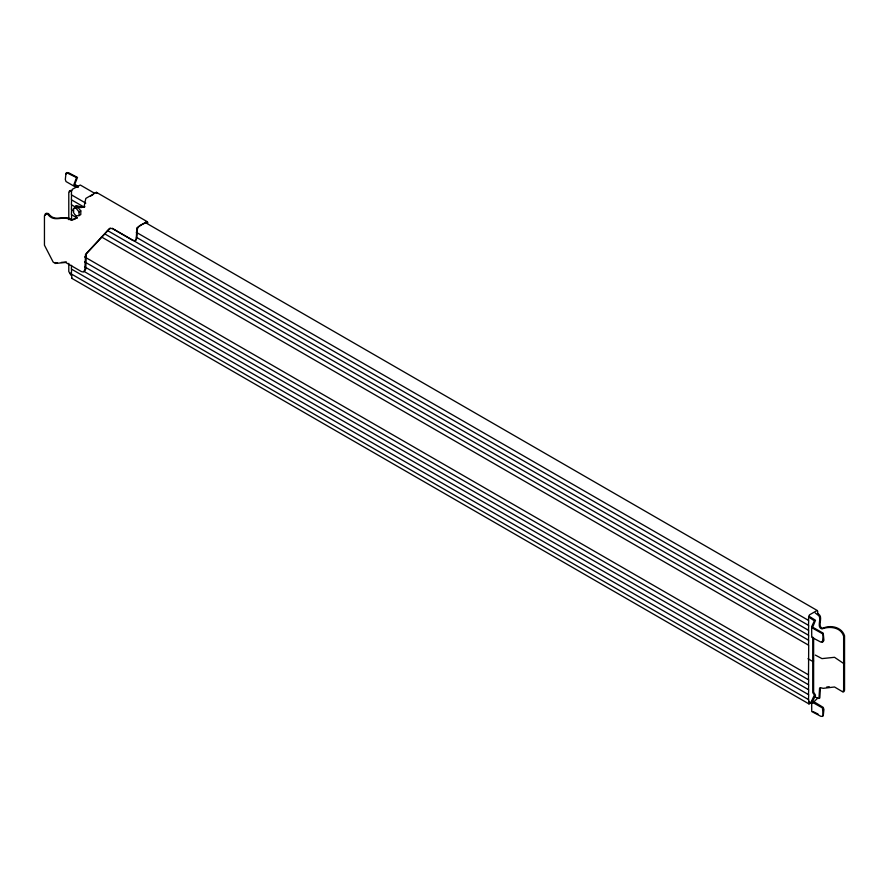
<?xml version="1.0" encoding="UTF-8"?>
<svg xmlns="http://www.w3.org/2000/svg" width="889" height="889" viewBox="0 0 889 889"><rect width="100%" height="100%" fill="white"/><g stroke="black" fill="none" stroke-linecap="round" stroke-linejoin="round"><path stroke-width="1.33" d="M76.465 216.116L75.265 219.027L71.12 220.294C63.097 214.438 54.418 223.617 47.595 214.038L45.395 213.749L44.45 215.871L44.45 245.197L53.151 262.055L55.307 263.444L65.608 262.455L81.466 271.612L83.477 272.023L84.888 269.634L85.511 254.354L109.403 228.573L112.214 228.495L132.894 240.441L135.284 240.63L136.317 238.452L136.817 227.862L146.174 221.883L147.385 221.761L147.885 222.872M73.465 208.682L73.476 212.393L74.609 214.282L76.254 215.86L79.043 215.616L80.799 214.593L80.799 210.882L78.01 207.415L73.465 208.682L78.01 207.415M80.799 210.882L79.043 211.904L79.043 215.616M817.702 698.209L814.757 700.899M45.306 215.371L46.25 213.249L48.451 213.549C55.274 223.117 63.964 213.938 71.976 219.794L77.099 217.549M819.814 698.009L820.436 687.719L819.58 688.208L818.958 698.51L815.235 697.087M811.668 626.634L812.435 628.067L822.447 633.713L823.125 635.791L822.447 642.158L820.825 642.08L811.735 637.302L811.668 626.634L814.368 620.822L809.101 617.288M811.668 700.865L812.435 702.299L822.447 707.944L823.125 714.978L822.447 716.39L820.825 716.312L811.735 711.533L811.668 700.865L814.368 695.054L812.768 692.642L812.768 637.069M69.642 191.846L70.298 190.49L71.787 190.613M136.139 240.13C138.995 230.107 133.261 226.784 146.174 222.872L147.029 223.361M823.236 715.856L823.914 709.489L823.236 707.411L812.835 701.043L815.535 695.231L813.624 692.142L813.624 637.924M66.097 174L66.797 172.61L68.409 172.655L77.499 177.433L74.743 184.256L77.943 186.29M808.479 620.389L808.701 616.31L809.557 614.821L816.835 610.621L817.702 611.11L817.702 613.588M808.479 625.345L808.701 620.511L136.295 232.307M808.479 630.29L808.701 625.467L136.295 237.252M808.479 635.235L808.701 630.412L112.247 228.317M808.479 640.191L808.701 635.357L107.436 230.495M808.479 645.136L808.701 640.313L105.035 234.051M808.479 679.774L808.701 645.258L101.424 236.918M808.479 684.719L808.701 679.896L84.588 261.833M808.479 689.675L808.701 684.852L84.588 266.789M808.479 694.62L808.701 689.797L84.588 271.734M808.479 699.565L808.701 694.742L71.364 269.045L71.576 265.333M74.265 207.904L75.543 206.126L80.877 207.604L84.044 206.915L85.822 198.414L96.39 192.313L147.385 221.761M75.12 207.404L76.398 205.626L81.732 207.104L84.9 206.426M110.258 228.073L86.366 253.854L85.744 269.134L84.333 271.523M90.522 196.113L92.856 194.769M813.624 660.971L812.768 661.46L807.99 658.705M811.635 702.699L808.968 703.921L71.842 278.346L71.576 274.123M844.55 663.016L843.628 663.472L834.527 657.304L821.969 658.616L815.313 655.071M61.397 262.388L66.464 261.966M826.67 687.064L829.193 686.675M94.734 193.346L80.299 185.023L72.431 189.246L71.576 190.735L71.364 194.813L85.789 203.148M71.842 278.346L72.431 278.324M57.496 262.988L55.018 262.544M821.603 641.547L823.236 641.625L823.914 640.213L823.236 633.179L813.224 627.534L812.835 626.823L815.502 620.278L809.357 616.444M70.931 191.102L69.431 190.991L68.786 192.346L68.786 219.65M842.583 691.375L843.972 691.598L844.55 690.231L844.55 635.802C841.916 627.134 830.537 624.523 822.892 628.267C817.191 627.367 822.425 618.9 819.814 615.332L818.302 613.732M74.809 186.623L66.008 181.545L65.319 179.478L66.008 173.144L67.62 173.188L76.01 177.311L76.387 178.022L73.831 184.79L78.254 187.468M813.224 711.656L818.013 714.011M146.441 223.206L817.424 610.599M815.235 612.954L818.958 615.833C821.525 619.555 816.424 627.49 821.969 628.923C829.615 625.923 841.005 627.167 843.628 636.257L843.628 690.686L843.05 692.042L834.527 686.986L823.214 688.33L820.436 687.719M84.588 207.404L71.364 199.769L71.576 194.947M76.176 207.493L71.364 204.714L71.576 199.892M73.765 211.049L71.364 209.66L71.576 204.837M77.376 218.083L71.364 214.616L71.576 209.782M71.576 219.683L71.576 214.738M84.588 256.888L808.479 674.829M809.101 701.41L812.657 703.466M79.043 211.904L76.254 208.437M70.298 273.123L71.787 274.734M70.931 275.234L68.786 271.523L68.786 263.333M808.968 703.921L808.701 699.699L71.364 274.001L71.576 269.167M96.39 192.313L96.89 193.424"/></g></svg>
